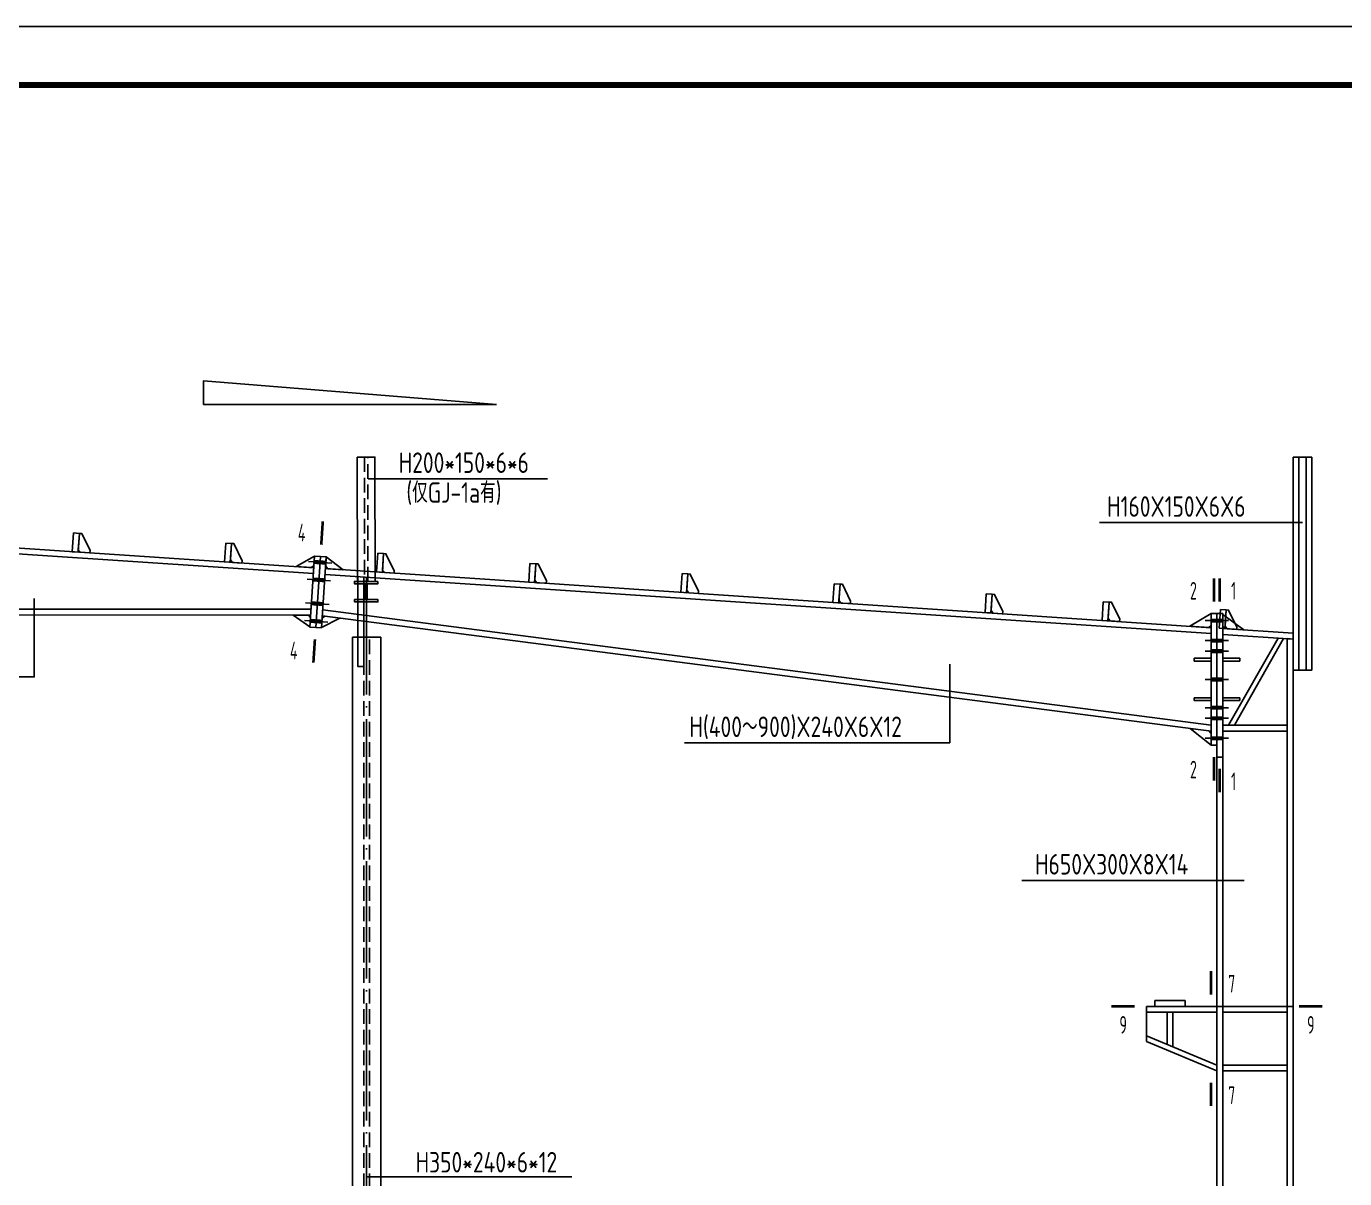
# Model space of a CAD drawing. Extents: x 9752569 to 9923256, y 1590558 to 2510207.
# Drawn here: x 9860284 to 9882764, y 1696034 to 1715670 of the extents above; entities that cross this region are included whole.
import ezdxf

# ---------------------------------------------------------------- set-up
doc = ezdxf.new("R2010")
doc.units = 0
doc.header["$LTSCALE"] = 1000
doc.header["$MEASUREMENT"] = 0
doc.linetypes.add('DASH', pattern=[0.35, 0.25, -0.1])
doc.linetypes.add('DOTE', pattern=[2.42, 2, -0.2, 0.02, -0.2])
for name, color, linetype in [('10', 7, 'CONTINUOUS'), ('114', 2, 'CONTINUOUS'), ('12', 142, 'CONTINUOUS'), ('14', 142, 'CONTINUOUS'), ('DOTE', 8, 'DOTE'), ('PUB_TITLE', 4, 'CONTINUOUS'), ('柱子', 142, 'CONTINUOUS'), ('标注文字', 3, 'CONTINUOUS')]:
    doc.layers.add(name, color=color, linetype=linetype)
doc.styles.add('TSSD_REIN', font='atssdeng.shx', dxfattribs={"width": 0.7, "bigfont": 'atssdchn.shx'})

msp = doc.modelspace()

# ---------------------------------------------------------------- linework, layer by layer
at = {"layer": '10', "color": 6, "elevation": -193.1}
msp.add_lwpolyline([(9868302.3, 1709227.4), (9863302.3, 1709227.4), (9863302.3, 1709627.4)], close=True, dxfattribs=at)
at = {"layer": '10', "const_width": 45}
for points in [[(9865338.9, 1707234.9), (9865312.3, 1706835.8)], [(9880535.6, 1706266.7), (9880535.6, 1705866.7)], [(9880635.6, 1706266.7), (9880635.6, 1705866.7)], [(9865178.2, 1704825.6), (9865204.8, 1705224.7)], [(9880535.6, 1702818.5), (9880535.6, 1703218.5)], [(9880635.6, 1702618.5), (9880635.6, 1703018.5)], [(9880485.8, 1699569.3), (9880485.8, 1699169.3)], [(9878785.6, 1698969.3), (9879185.6, 1698969.3)], [(9882385.6, 1698969.4), (9881985.6, 1698969.4)], [(9880485.8, 1697269.4), (9880485.8, 1697669.4)]]:
    msp.add_lwpolyline(points, dxfattribs=at)
at = {"layer": '114'}
for p, q in [((9865092.7, 1706549.8), (9865491.9, 1706523.2)), ((9865072.8, 1706250.5), (9865471.9, 1706223.8)), ((9865045.7, 1705844.9), (9865444.8, 1705818.3)), ((9865025.7, 1705545.4), (9865424.9, 1705518.8)), ((9880385.6, 1705542.7), (9880785.6, 1705542.7)), ((9880385.6, 1705202.5), (9880785.6, 1705202.5)), ((9880385.6, 1705022.5), (9880785.6, 1705022.5)), ((9880385.6, 1704540.5), (9880785.6, 1704540.5)), ((9880385.6, 1704059.4), (9880785.6, 1704059.4)), ((9880385.6, 1703879.4), (9880785.6, 1703879.4)), ((9880385.6, 1703538.5), (9880785.6, 1703538.5))]:
    msp.add_line(p, q, dxfattribs=at)
at = {"layer": '114', "color": 1, "const_width": 70}
for points in [[(9865192.5, 1706543.2), (9865392.1, 1706529.8)], [(9865172.6, 1706243.8), (9865372.1, 1706230.5)], [(9865145.5, 1705838.3), (9865345.1, 1705825)], [(9865125.5, 1705538.7), (9865325.1, 1705525.4)], [(9880485.6, 1705542.7), (9880685.6, 1705542.7)], [(9880485.6, 1705202.5), (9880685.6, 1705202.5)], [(9880485.6, 1705022.5), (9880685.6, 1705022.5)], [(9880485.6, 1704540.5), (9880685.6, 1704540.5)], [(9880485.6, 1704059.4), (9880685.6, 1704059.4)], [(9880485.6, 1703879.4), (9880685.6, 1703879.4)], [(9880485.6, 1703538.5), (9880685.6, 1703538.5)]]:
    msp.add_lwpolyline(points, dxfattribs=at)
at = {"layer": '12'}
for points in [[(9861088.4, 1707037), (9861067.1, 1706717.7)], [(9861188.1, 1707030.4), (9861088.4, 1707037)], [(9861166.8, 1706711.1), (9861188.1, 1707030.4)], [(9861369.1, 1706737.7), (9861366.4, 1706697.8), (9861206.8, 1706708.4), (9861169.5, 1706751), (9861188.1, 1707030.4), (9861228, 1707027.7), (9861369.1, 1706737.7)], [(9863682.6, 1706864.2), (9863661.3, 1706544.9)], [(9863782.4, 1706857.6), (9863682.6, 1706864.2)], [(9863761.1, 1706538.3), (9863782.4, 1706857.6)], [(9863963.3, 1706564.9), (9863960.7, 1706525), (9863801, 1706535.6), (9863763.8, 1706578.2), (9863782.4, 1706857.6), (9863822.3, 1706854.9), (9863963.3, 1706564.9)], [(9861067.1, 1706717.7), (9861166.8, 1706711.1)], [(9863661.3, 1706544.9), (9863761.1, 1706538.3)], [(9866276.8, 1706691.3), (9866255.6, 1706372)], [(9866376.6, 1706684.7), (9866276.8, 1706691.3)], [(9866355.3, 1706365.4), (9866376.6, 1706684.7)], [(9866557.6, 1706392), (9866554.9, 1706352.1), (9866395.3, 1706362.7), (9866358, 1706405.3), (9866376.6, 1706684.7), (9866416.5, 1706682), (9866557.6, 1706392)], [(9868871.1, 1706518.2), (9868849.8, 1706199)], [(9868970.9, 1706511.6), (9868871.1, 1706518.2)], [(9868949.6, 1706192.3), (9868970.9, 1706511.6)], [(9869151.8, 1706218.9), (9869149.1, 1706179), (9868989.5, 1706189.6), (9868952.2, 1706232.2), (9868970.9, 1706511.6), (9869010.8, 1706508.9), (9869151.8, 1706218.9)], [(9866255.6, 1706372), (9866355.3, 1706365.4)], [(9871465.3, 1706345.2), (9871444, 1706025.9)], [(9871565.1, 1706338.5), (9871465.3, 1706345.2)], [(9871543.8, 1706019.3), (9871565.1, 1706338.5)], [(9871746, 1706045.9), (9871743.4, 1706005.9), (9871583.7, 1706016.6), (9871546.5, 1706059.2), (9871565.1, 1706338.5), (9871605, 1706335.9), (9871746, 1706045.9)], [(9868849.8, 1706199), (9868949.6, 1706192.3)], [(9874059.5, 1706172.1), (9874038.3, 1705852.8)], [(9874159.3, 1706165.5), (9874059.5, 1706172.1)], [(9874138, 1705846.2), (9874159.3, 1706165.5)], [(9874340.3, 1705872.8), (9874337.6, 1705832.9), (9874178, 1705843.5), (9874140.7, 1705886.1), (9874159.3, 1706165.5), (9874199.2, 1706162.8), (9874340.3, 1705872.8)], [(9871444, 1706025.9), (9871543.8, 1706019.3)], [(9874038.3, 1705852.8), (9874138, 1705846.2)], [(9876653.8, 1705999.1), (9876632.5, 1705679.8)], [(9876753.6, 1705992.4), (9876653.8, 1705999.1)], [(9876732.3, 1705673.1), (9876753.6, 1705992.4)], [(9876934.5, 1705699.7), (9876931.8, 1705659.8), (9876772.2, 1705670.5), (9876734.9, 1705713), (9876753.6, 1705992.4), (9876793.5, 1705989.8), (9876934.5, 1705699.7)], [(9878649.3, 1705866), (9878628.1, 1705546.7)], [(9878749.1, 1705859.3), (9878649.3, 1705866)], [(9878727.8, 1705540), (9878749.1, 1705859.3)], [(9878930.1, 1705566.6), (9878927.4, 1705526.7), (9878767.8, 1705537.4), (9878730.5, 1705579.9), (9878749.1, 1705859.3), (9878789, 1705856.6), (9878930.1, 1705566.6)], [(9876632.5, 1705679.8), (9876732.3, 1705673.1)], [(9880644.9, 1705732.8), (9880623.6, 1705413.5)], [(9880744.7, 1705726.2), (9880644.9, 1705732.8)], [(9880723.4, 1705406.9), (9880744.7, 1705726.2)], [(9880925.6, 1705433.5), (9880923, 1705393.6), (9880763.3, 1705404.2), (9880726.1, 1705446.8), (9880744.7, 1705726.2), (9880784.6, 1705723.5), (9880925.6, 1705433.5)], [(9878628.1, 1705546.7), (9878727.8, 1705540)], [(9880623.6, 1705413.5), (9880723.4, 1705406.9)]]:
    msp.add_lwpolyline(points, dxfattribs=at)
at = {"layer": '14'}
for points in [[(9864886.5, 1706463.3), (9865199.2, 1706642.9)], [(9865118.3, 1705431), (9865199.2, 1706642.9)], [(9865199.2, 1706642.9), (9865188.5, 1706483.3)], [(9865199.2, 1706642.9), (9865299, 1706636.3)], [(9865299, 1706636.3), (9865218.1, 1705424.3)], [(9865218.1, 1705424.3), (9865299, 1706636.3)], [(9865299, 1706636.3), (9865398.7, 1706629.6)], [(9865398.7, 1706629.6), (9865317.9, 1705417.6)], [(9865388.1, 1706470), (9865398.7, 1706629.6)], [(9865398.7, 1706629.6), (9865684.8, 1706410.1)], [(9865146, 1706446), (9864886.5, 1706463.3)], [(9865188.5, 1706483.3), (9865146, 1706446)], [(9865425.3, 1706427.4), (9865388.1, 1706470)], [(9865684.8, 1706410.1), (9865425.3, 1706427.4)], [(9865118.9, 1705438.9), (9864832.2, 1705638.5)], [(9864832.2, 1705638.5), (9865092.2, 1705638.5)], [(9865092.2, 1705638.5), (9865129.5, 1705598.6)], [(9865329.1, 1705585.7), (9865371.4, 1705620.4)], [(9865371.4, 1705620.4), (9865629.3, 1705587)], [(9880126.4, 1705446.7), (9880485.6, 1705662.8)], [(9880485.6, 1703418.5), (9880485.6, 1705666.7)], [(9880485.6, 1705666.7), (9880585.6, 1705666.7)], [(9880485.6, 1705662.8), (9880485.6, 1705462.8)], [(9880585.6, 1703218.5), (9880585.6, 1705666.7)], [(9880585.6, 1705666.7), (9880685.6, 1705666.7)], [(9880585.6, 1705666.7), (9880585.6, 1703418.5)], [(9880685.6, 1705666.7), (9880685.6, 1703218.5)], [(9880685.6, 1705449.4), (9880685.6, 1705649.4)], [(9880685.6, 1705649.4), (9881044.8, 1705385.4)], [(9865218.1, 1705424.3), (9865118.3, 1705431)], [(9865129.5, 1705598.6), (9865118.9, 1705438.9)], [(9865317.9, 1705417.6), (9865218.1, 1705424.3)], [(9865629.3, 1705587), (9865318.4, 1705426)], [(9865318.4, 1705426), (9865329.1, 1705585.7)], [(9880445.7, 1705425.4), (9880126.4, 1705446.7)], [(9880485.6, 1705462.8), (9880445.7, 1705425.4)], [(9880725.5, 1705406.7), (9880685.6, 1705449.4)], [(9880685.6, 1705409.4), (9881885.6, 1705329.4)], [(9880685.6, 1705309.2), (9880685.6, 1705409.4)], [(9881044.8, 1705385.4), (9880725.5, 1705406.7)], [(9881885.6, 1705229.1), (9880685.6, 1705309.2)], [(9880782, 1703758.9), (9881631.1, 1705246.1)], [(9881724.6, 1705239.9), (9880886.3, 1703758.9)], [(9881885.6, 1705329.4), (9881885.6, 1705229.1)], [(9880485.6, 1704902.5), (9880195.6, 1704902.5)], [(9880195.6, 1704902.5), (9880195.6, 1704852.5)], [(9880195.6, 1704852.5), (9880485.6, 1704852.5)], [(9880485.6, 1704852.5), (9880485.6, 1704902.5)], [(9880685.6, 1704902.5), (9880975.6, 1704902.5)], [(9880685.6, 1704852.5), (9880685.6, 1704902.5)], [(9880975.6, 1704852.5), (9880685.6, 1704852.5)], [(9880975.6, 1704902.5), (9880975.6, 1704852.5)], [(9880195.6, 1704179.4), (9880195.6, 1704229.4)], [(9880195.6, 1704229.4), (9880485.6, 1704229.4)], [(9880485.6, 1704179.4), (9880195.6, 1704179.4)], [(9880485.6, 1704229.4), (9880485.6, 1704179.4)], [(9880975.6, 1704229.4), (9880685.6, 1704229.4)], [(9880685.6, 1704229.4), (9880685.6, 1704179.4)], [(9880685.6, 1704179.4), (9880975.6, 1704179.4)], [(9880975.6, 1704179.4), (9880975.6, 1704229.4)], [(9880485.6, 1703418.5), (9880128.6, 1703704.8)], [(9880128.6, 1703704.8), (9880446, 1703663.7)], [(9880446, 1703663.7), (9880485.6, 1703618.5)], [(9880485.6, 1703618.5), (9880485.6, 1703418.5)], [(9880685.6, 1703758.9), (9881785.6, 1703758.9)], [(9880685.6, 1703658.9), (9880685.6, 1703758.9)], [(9881785.6, 1703658.9), (9880685.6, 1703658.9)], [(9881785.6, 1703758.9), (9881785.6, 1703658.9)], [(9880585.6, 1703418.5), (9880485.6, 1703418.5)], [(9880685.6, 1703218.5), (9880585.6, 1703218.5)], [(9879385.6, 1698969.3), (9880585.6, 1698969.3)], [(9879385.6, 1698869.3), (9879385.6, 1698969.3)], [(9880585.6, 1698869.3), (9879385.6, 1698869.3)], [(9879385.6, 1698869.3), (9879385.6, 1698469.3)], [(9880585.6, 1698869.3), (9879385.6, 1698869.3)], [(9880045.6, 1699069.3), (9879525.6, 1699069.3)], [(9879525.6, 1699069.3), (9879525.6, 1698969.3)], [(9879525.6, 1698969.3), (9880045.6, 1698969.3)], [(9879735.6, 1698323.5), (9879735.6, 1698869.3)], [(9879735.6, 1698869.3), (9879835.6, 1698869.3)], [(9879835.6, 1698869.3), (9879835.6, 1698281.9)], [(9880045.6, 1698969.3), (9880045.6, 1699069.3)], [(9880585.6, 1698969.3), (9880585.6, 1698869.3)], [(9880585.6, 1697969.4), (9880585.6, 1698869.3)], [(9880685.6, 1698969.3), (9881785.6, 1698969.3)], [(9880685.6, 1698869.3), (9880685.6, 1698969.3)], [(9881785.6, 1698869.3), (9880685.6, 1698869.3)], [(9881785.6, 1698969.3), (9881785.6, 1698869.3)], [(9879385.6, 1698469.3), (9880585.6, 1697969.4)], [(9879385.6, 1698469.3), (9880585.6, 1697969.4)], [(9879385.6, 1698369.3), (9879385.6, 1698469.3)], [(9880585.6, 1697869.4), (9879385.6, 1698369.3)], [(9880585.6, 1697969.4), (9880585.6, 1697869.4)], [(9880685.6, 1697969.4), (9881785.6, 1697969.4)], [(9880685.6, 1697869.4), (9880685.6, 1697969.4)], [(9881785.6, 1697969.4), (9881785.6, 1697869.4)], [(9881785.6, 1697869.4), (9880685.6, 1697869.4)]]:
    msp.add_lwpolyline(points, dxfattribs=at)
at = {"layer": 'DOTE'}
msp.add_lwpolyline([(9866086, 1706283.1), (9866085.6, 1679564.4)], dxfattribs=at)
at = {"layer": 'PUB_TITLE'}
msp.add_lwpolyline([(9811805.5, 1656270.4), (9895905.5, 1656270.4), (9895905.5, 1715670.4), (9811805.5, 1715670.4)], close=True, dxfattribs=at)
at = {"layer": 'PUB_TITLE', "const_width": 100}
msp.add_lwpolyline([(9814305.5, 1657270.4), (9894905.5, 1657270.4), (9894905.5, 1714670.4), (9814305.5, 1714670.4)], close=True, dxfattribs=at)
at = {"layer": '柱子'}
for p, q in [((9865845.6, 1680469.4, -200), (9865847.2, 1705259.5, -200)), ((9865847.2, 1705259.5, -200), (9866327.2, 1705259.4, -200)), ((9866325.6, 1680469.4, -200), (9866327.2, 1705259.5, -200))]:
    msp.add_line(p, q, dxfattribs=at)
at = {"layer": '柱子', "linetype": 'DASH'}
for p, q in [((9866035.6, 1680469.4, -200), (9866037.2, 1705259.4, -200)), ((9866135.6, 1680469.4, -200), (9866137.2, 1705259.5, -200))]:
    msp.add_line(p, q, dxfattribs=at)
at = {"layer": '柱子', "elevation": -200}
for points in [[(9865927.6, 1708329.1), (9865929.3, 1706211.5), (9866229.3, 1706211.7), (9866227.6, 1708329.4), (9865927.6, 1708329.1), (9865927.6, 1708329.1), (9865927.6, 1708329.1)], [(9866037.2, 1706286.4), (9866037.2, 1704759.6), (9865937.2, 1704759.6), (9865937.2, 1706293)]]:
    msp.add_lwpolyline(points, dxfattribs=at)
at = {"layer": '柱子', "linetype": 'DASH', "elevation": -200}
msp.add_lwpolyline([(9866047.6, 1708329.2), (9866049.3, 1706211.6), (9866109.3, 1706211.6), (9866107.6, 1708329.3)], close=True, dxfattribs=at)
at = {"layer": '柱子'}
for points in [[(9881885.6, 1704696.5), (9881885.6, 1708329.4)], [(9881885.6, 1708329.4), (9881985.6, 1708329.4)], [(9881885.6, 1708329.4), (9882205.6, 1708329.4)], [(9881985.6, 1704696.5), (9881985.6, 1708329.4)], [(9882105.6, 1704696.5), (9882105.6, 1708329.4)], [(9882105.6, 1708329.4), (9882205.6, 1708329.4)], [(9882205.6, 1704696.5), (9882205.6, 1708329.4)], [(9852685.6, 1707276), (9865185.9, 1706443.4)], [(9852679, 1707176.2), (9865179.2, 1706343.6)], [(9865378.8, 1706330.3), (9880485.6, 1705322.5)], [(9865385.4, 1706430.1), (9880485.6, 1705422.7)], [(9852576.1, 1705639.6), (9865132.2, 1705638.5)], [(9852582.8, 1705739.6), (9865138.8, 1705738.5)], [(9865331.8, 1705625.6), (9880485.6, 1703658.5)], [(9865338.4, 1705725.6), (9880485.6, 1703759.4)], [(9881785.6, 1698969.4), (9881785.6, 1705235.8)], [(9881885.6, 1705229.1), (9881785.6, 1705235.8)], [(9881885.6, 1698969.4), (9881885.6, 1705229.1)], [(9881885.6, 1704696.5), (9882205.6, 1704696.5)], [(9880585.6, 1698969.4), (9880585.6, 1703218.5)], [(9880685.6, 1703218.5), (9880585.6, 1703218.5)], [(9880685.6, 1698969.4), (9880685.6, 1703218.5)], [(9880585.6, 1680469.4), (9880585.6, 1698969.4)], [(9880685.6, 1698969.4), (9880585.6, 1698969.4)], [(9880685.6, 1680469.4), (9880685.6, 1698969.4)], [(9881785.6, 1698969.4), (9880685.6, 1698969.4)], [(9881785.6, 1680469.4), (9881785.6, 1698969.4)], [(9881885.6, 1698969.4), (9881785.6, 1698969.4)], [(9881885.6, 1680469.4), (9881885.6, 1698969.4)]]:
    msp.add_lwpolyline(points, dxfattribs=at)
at = {"layer": '柱子', "elevation": -200}
msp.add_lwpolyline([(9866279.3, 1706211.8), (9865879.3, 1706211.5), (9865879.3, 1706171.5), (9866063.3, 1706171.6), (9866063.6, 1705901.6), (9865879.6, 1705901.5), (9865879.6, 1705861.5), (9866279.6, 1705861.8), (9866279.6, 1705901.8), (9866095.6, 1705901.6), (9866095.3, 1706171.6), (9866279.3, 1706171.8)], close=True, dxfattribs=at)
at = {"layer": '标注文字', "linetype": 'ByBlock'}
msp.add_line((9869169.6, 1707961.1), (9866113.8, 1707961.1), dxfattribs=at)
at = {"layer": '标注文字'}
for p, q in [((9882043.3, 1707214.3, 200), (9878583.2, 1707214.3, 200)), ((9881051.9, 1701117, 200), (9877258.6, 1701117, 200)), ((9866085.8, 1696062.8), (9869584.1, 1696062.8))]:
    msp.add_line(p, q, dxfattribs=at)
at = {"layer": '标注文字', "elevation": 200}
for points in [[(9860418.4, 1705922.3), (9860418.4, 1704583.1), (9855896.7, 1704583.1)], [(9876030.1, 1704800), (9876030.1, 1703460.8), (9871508.3, 1703460.8)]]:
    msp.add_lwpolyline(points, dxfattribs=at)

# ---------------------------------------------------------------- texts
at = {"layer": '10', "style": 'TSSD_REIN', "width": 0.6}
for p in [(9864907.5, 1706898.4), (9864773.4, 1704888.2)]:
    msp.add_text('4', height=300, rotation=356.18371, dxfattribs=at).set_placement(p)
for s, p in [('2', (9880127.6, 1705902.2)), ('1', (9880827.6, 1705902.2)), ('2', (9880127.6, 1702854)), ('1', (9880827.6, 1702654)), ('7', (9880777.6, 1699204.9)), ('9', (9878925.2, 1698504.9)), ('9', (9882125.2, 1698504.9)), ('7', (9880777.6, 1697304.8))]:
    msp.add_text(s, height=300, dxfattribs=at).set_placement(p)
at = {"layer": '标注文字', "linetype": 'ByBlock', "style": 'TSSD_REIN', "width": 0.8}
for s, p in [('H200*150*6*6', (9866632.5, 1708059.9, 502)), ('(仅GJ-1a有)', (9866763.4, 1707550.9, 102)), ('H160X150X6X6', (9878712.8, 1707313.1, 702)), ('H(400～900)X240X6X12', (9871590.1, 1703559.6, 702)), ('H650X300X8X14', (9877484.6, 1701215.8, 702)), ('H350*240*6*12', (9866920.6, 1696138, 102))]:
    msp.add_text(s, height=350, dxfattribs=at).set_placement(p)

doc.saveas('drawing.dxf')
